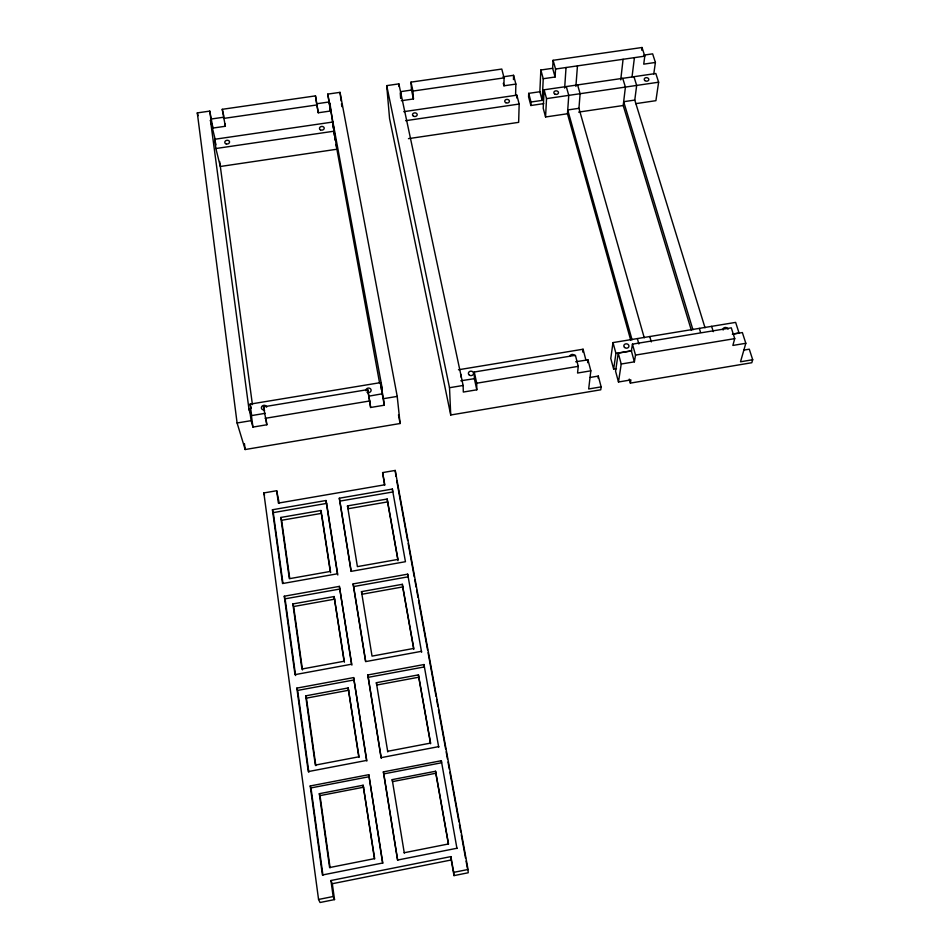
<?xml version="1.0" encoding="UTF-8"?>
<svg xmlns="http://www.w3.org/2000/svg" width="950" height="950" viewBox="0 0 950 950"><rect width="100%" height="100%" fill="white"/><g stroke="black" fill="none" stroke-linecap="round" stroke-linejoin="round"><path stroke-width="1.43" d="M503.013 76.843L513.57 75.311L515.862 84.087L503.951 85.809L504.058 77.876L501.79 69.053L410.994 82.127L411.516 90.06L413.452 98.954L401.351 100.712M513.475 79.586L513.57 75.311M515.589 95.439L515.862 84.087M516.776 97.992L516.847 95.166L403.762 111.673M516.847 95.166L519.163 104.037L518.653 122.348L408.452 138.653M643.91 55.112L652.638 53.853L655.405 62.451L643.732 64.149L644.789 56.145L642.034 47.5L553.102 60.301L552.651 68.293L540.847 70.003L539.861 91.734L528.699 93.361L528.58 96.864L530.872 105.509L543.756 103.609M530.872 105.509L531.003 102.018L528.699 93.361M531.003 102.018L542.201 100.379L543.234 78.731L540.847 70.003M635.728 103.657L655.904 100.676L658.623 82.211L655.832 73.506L544.112 89.799L543.21 108.229L545.573 116.981L567.471 113.751L568.765 95.38L566.283 86.569M545.573 116.981L546.523 98.634L544.112 89.799M543.234 78.731L555.085 77.009L555.548 69.041L553.102 60.301M564.656 88.065L566.034 67.521M575.89 86.426L577.457 65.871M644.254 337.784L578.942 108.312L580.117 93.718L577.588 84.918M590.021 377.459L598.298 376.081L601.136 386.876L600.756 389.797L450.728 414.996L389.571 118.56L386.709 85.631L398.858 83.873L463.125 385.463L463.315 392.053L476.793 389.809L474.371 378.67L474.264 372.008L575.415 355.3L578.253 366.344L577.564 373.029L590.829 370.821L587.955 359.848L575.712 361.748M582.766 352.094L583.074 349.22L458.482 369.764M587.634 362.662L587.955 359.848M620.73 79.883L623.081 59.28M590.829 370.821L588.679 388.966L601.136 386.876M691.327 330.244L623.212 105.509L625.409 87.079L622.737 78.327M632.047 76.784L634.422 57.641M598.037 378.041L598.298 376.081M705.031 327.774L634.778 100.071L636.666 85.429L633.947 76.701M641.689 50.172L642.034 47.5M733.376 333.925L739.041 332.987L735.644 322.394L612.988 342.594L610.779 358.459L613.653 369.099L616.479 368.636M653.778 73.898L655.405 62.451M613.653 369.099L615.932 353.376L612.988 342.594M732.331 334.222L742.366 332.559L745.821 343.282L732.866 345.444L734.73 338.628L731.286 327.833L632.451 344.149L631.358 350.942L618.236 353.115L615.576 371.236L618.486 381.995L630.895 379.917L630.361 383.111L751.794 362.722L752.697 359.741L749.289 349.184L743.886 350.087M618.486 381.995L621.217 364.016L618.236 353.115M621.217 364.016L634.386 361.831L635.514 355.086L632.451 344.149M745.821 343.282L740.513 361.784L752.697 359.741M318.559 899.46L333.165 896.527L334.531 899.591L320.055 902.5L318.559 899.46L263.851 492.931L276.676 490.734L279.252 503.393M468.041 869.488L468.207 872.765L454.005 875.615L453.708 872.361L468.041 869.488L395.224 470.44L382.613 472.589L384.619 485.248M457.093 848.219L397.551 860.059L383.361 771.887L441.322 760.724L456.962 848.492M333.165 896.527L330.933 880.519L450.906 856.603L453.708 872.361M330.933 880.519L332.31 883.714L451.226 859.976L450.906 856.603M404.154 852.756L448.519 843.956L435.587 771.258L392.207 779.629L404.284 852.993M368.79 774.689L382.589 863.028L322.406 874.998L310.223 785.959L368.79 774.689L382.814 863.253M310.223 785.959L310.983 787.918L369.301 776.684M397.706 860.273L383.8 773.894L441.524 762.779L441.322 760.724M363.137 785.246L374.431 858.658L329.603 867.552L319.307 793.701L363.137 785.246L374.692 858.871M319.307 793.701L320.019 795.625L363.672 787.194M435.587 771.258L435.812 773.252L392.611 781.601L392.207 779.629M387.576 751.307L430.588 743.09L418.451 674.88L376.366 682.706L387.766 751.925M438.781 746.617L381.069 757.661L367.757 674.975L423.985 664.549L438.722 747.258M353.637 677.587L366.569 760.428L308.263 771.59L296.839 688.121L353.637 677.587L366.854 761.033M296.839 688.121L297.635 690.424L354.184 679.927M367.757 674.975L368.256 677.326L424.246 666.936L423.985 664.549M348.175 687.954L358.767 756.818L315.317 765.106L305.674 695.863L348.175 687.954L359.088 757.411M305.674 695.863L306.423 698.131L348.745 690.246M418.451 674.88L418.736 677.219L376.829 685.021L376.366 682.706M421.598 651.296L365.608 661.616L353.103 583.918L407.692 574.168L421.61 652.27M339.387 586.376L351.548 664.216L294.999 674.643L284.276 596.22L339.387 586.376L351.88 665.131M284.276 596.22L285.095 598.832L339.981 589.012M353.103 583.918L353.637 586.566L408.013 576.84L407.692 574.168M334.115 596.553L344.066 661.259L301.934 669.026L292.861 603.951L334.115 596.553L344.434 662.186M361.487 591.636L402.349 584.309L413.749 648.434L372.032 656.117L361.487 591.636L361.997 594.249L402.693 586.934L402.349 584.309M292.861 603.951L293.645 606.528L334.733 599.141M326.61 503.405L325.981 500.519L272.436 509.758L273.279 512.62L326.61 503.405L337.796 574.999M339.304 498.216L339.886 501.113L392.718 491.993L392.35 489.06L339.304 498.216L351.084 571.366L405.448 561.699L392.35 489.06M280.808 517.453L320.886 510.506L321.539 513.356L281.616 520.279L280.808 517.453L289.346 578.704L330.256 571.437L320.886 510.506M347.486 505.899L387.184 499.023L397.931 559.419L357.402 566.616L347.486 505.899L348.021 508.761L387.576 501.909L387.184 499.023M224.984 123.666L225.352 126.267L212.931 128.06L209.784 111.103L197.303 112.896L237.096 422.988L245.183 449.528L400.104 423.51L397.219 396.399L340.017 92.352L327.762 94.109L330.493 110.996L318.262 112.777L316.896 105.058M635.514 355.086L734.73 338.628M237.096 422.988L251.109 420.66L252.949 427.084L266.831 424.769L266.048 419.045M265.109 418.344L369.716 400.971L367.697 389.619L263.506 406.838L266.831 424.769M367.697 389.619L370.631 407.479L384.287 405.211L383.479 398.679L397.219 396.399M450.728 414.996L449.516 387.719L463.125 385.463M476.793 389.809L476.71 383.206L578.253 366.344M251.619 415.447L250.099 404.13L380.428 382.636L383.479 398.679M212.931 128.06L210.473 120.329L248.983 409.236L251.417 415.613L252.949 427.084M327.762 94.109L381.995 387.256L382.221 393.941L384.287 405.211M615.932 353.376L631.75 350.752M251.417 415.613L265.252 413.321M368.624 396.197L382.458 393.763M460.821 380.784L474.371 378.67M578.942 108.312L567.732 109.962L632.059 339.803M634.778 100.071L623.663 101.709L692.942 329.769M578.633 112.1L623.212 105.509M214.629 139.282L332.761 122.039L336.906 149.233L220.329 166.487L215.876 148.521L214.629 139.282L216.006 144.839M546.523 98.634L658.623 82.211M215.876 148.521L334.424 131.136M405.662 120.686L519.163 104.037M225.352 126.267L222.252 109.309L315.483 95.879L318.262 112.777M555.548 69.041L644.789 56.145M211.708 118.94L224.081 117.159M328.854 102.006L316.659 103.776L315.483 95.879M400.805 91.616L411.516 90.06M223.511 118.453L317.086 104.916M413.452 98.954L412.941 91.058L504.058 77.876M711.633 326.349L713.284 331.657M699.319 328.379L700.554 332.369M263.851 492.931L264.539 495.259M649.764 336.537L651.308 341.905M248.983 409.236L249.719 411.825M250.099 404.13L251.275 408.262M637.343 338.58L638.863 343.959M567.471 113.751L630.729 340.242M552.651 68.293L555.085 77.009M631.358 350.942L634.386 361.831M629.256 379.098L630.361 383.111M539.861 91.734L542.201 100.379M263.506 406.838L264.551 410.733M583.074 349.22L585.901 360.062M503.298 83.303L503.951 85.809M197.303 112.896L198.027 115.734M210.473 120.329L215.353 140.089M222.252 109.309L223.773 115.853M383.361 771.887L383.8 773.894M410.994 82.127L412.941 91.058M474.264 372.008L476.71 383.206M386.709 85.631L449.516 387.719M398.489 414.853L400.104 423.51M334.851 137.988L335.267 140.22L332.761 122.039M336.015 144.364L379.679 383.503M396.732 480.736L407.621 540.491M408.156 543.4L414.259 576.923M414.794 579.832L416.124 587.124M416.658 590.045L417.988 597.324M418.511 600.246L427.548 649.788M428.082 652.709L436.05 696.421M436.584 699.342L437.914 706.622M438.449 709.543L445.621 748.885M446.156 751.806L447.486 759.086M448.008 762.007L449.338 769.286M449.872 772.207L458.909 821.75M459.432 824.671L460.762 831.951M461.296 834.872L465.548 858.182M466.082 861.104L467.412 868.395M382.613 472.589L384.786 484.785L278.386 503.096L276.676 490.734M387.576 501.909L398.026 560.69M402.693 586.934L413.796 649.408M418.736 677.219L430.564 743.755M435.812 773.252L448.424 844.241M451.226 859.976L454.005 875.615M339.886 501.113L351.156 571.128M353.637 586.566L365.643 661.093M368.256 677.326L381.282 758.278M325.981 500.519L337.428 573.788L282.542 583.549L272.436 509.758M321.753 514.805L330.659 572.66M369.716 400.971L370.631 407.479M281.616 520.279L289.726 578.443M293.645 606.528L302.492 669.94M306.423 698.131L315.839 765.664M320.019 795.625L330.089 867.754M332.31 883.714L334.531 899.591M329.935 103.051L333.462 128.642M333.854 131.48L334.447 135.743M329.412 103.134L330.493 110.996M273.279 512.62L282.969 583.312M285.095 598.832L295.592 675.545M297.635 690.424L308.833 772.148M310.983 787.918L322.941 875.164M219.664 161.536L252.415 404.593M209.784 111.103L211.007 120.258M249.577 409.141L251.109 420.66M244.423 443.65L245.183 449.528M340.017 92.352L341.109 100.926M341.478 103.776L341.846 106.638M380.428 382.636L381.294 389.642M381.995 387.256L382.316 389.892M395.224 470.44L395.924 476.366M400.247 92.886L400.639 98.147M398.858 83.873L399.059 86.521M400.758 92.815L401.161 98.076M460.738 374.253L460.821 376.912M365.904 390.759A2.624 2.268 -7.3 0 1 368.79 388.063A2.624 2.268 -7.3 0 1 370.939 391.079A2.624 2.268 -7.3 0 1 366.949 392.207M264.326 409.866A2.672 2.28 -13.4 0 1 261.392 408.037A2.672 2.28 -13.4 0 1 263.696 405.341A2.672 2.28 -13.4 0 1 266.641 407.17M569.893 356.452A2.577 2.209 5.1 0 1 574.75 355.656M723.14 330.03A2.565 2.138 12.5 0 1 724.921 327.501A2.565 2.138 12.5 0 1 728.056 329.211M320.423 129.829A2.375 1.853 -5.6 0 0 324.199 128.44A2.375 1.853 -5.6 0 0 320.922 126.623A2.375 1.853 -5.6 0 0 320.423 129.829M226.195 143.925A2.411 1.864 -9 0 0 229.544 141.799A2.411 1.864 -9 0 0 225.756 140.731A2.411 1.864 -9 0 0 226.195 143.925M413.488 116.197A2.351 1.829 -2.2 0 0 417.192 114.831A2.351 1.829 -2.2 0 0 413.867 113.038A2.351 1.829 -2.2 0 0 413.488 116.197M505.78 102.695A2.328 1.805 1.1 0 0 509.402 101.329A2.328 1.805 1.1 0 0 506.041 99.56A2.328 1.805 1.1 0 0 505.78 102.695M469.514 375.25A2.601 2.244 -0.9 0 0 473.563 373.552A2.601 2.244 -0.9 0 0 469.858 371.379A2.601 2.244 -0.9 0 0 469.514 375.25M624.53 347.439A2.577 2.185 8 0 0 628.852 346.726A2.577 2.185 8 0 0 625.789 343.853A2.577 2.185 8 0 0 624.53 347.439M554.919 94.109A2.328 1.793 2.9 0 0 558.493 92.756A2.328 1.793 2.9 0 0 555.121 91.01A2.328 1.793 2.9 0 0 554.919 94.109M644.86 80.572A2.316 1.769 5.8 0 0 648.743 80.002A2.316 1.769 5.8 0 0 645.976 77.674A2.316 1.769 5.8 0 0 644.86 80.572"/></g></svg>
